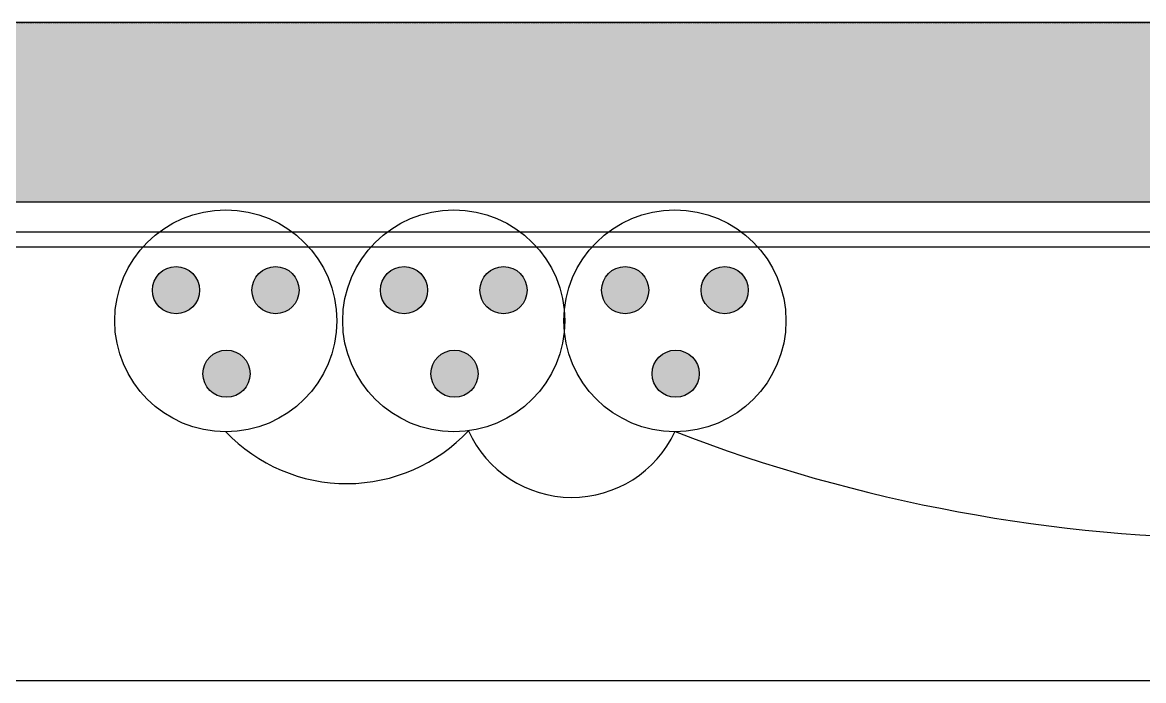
# Model space of a CAD drawing. Header units: millimetres. Extents: x 71819 to 78266, y 23672 to 38445.
# Drawn here: x 74066.4 to 74253.6, y 33125.9 to 33235.9 of the extents above; entities that cross this region are included whole.
import ezdxf

# ---------------------------------------------------------------- set-up
doc = ezdxf.new("R2010")
doc.units = ezdxf.units.MM
doc.linetypes.add('DASHED2', pattern=[0.375, 0.25, -0.125])
for name, color, linetype in [('Plan Archi', 8, 'Continuous'), ('prise', 1, 'Continuous'), ('PRISES DE COURANT', 5, 'Continuous')]:
    doc.layers.add(name, color=color, linetype=linetype)

# ---------------------------------------------------------------- blocks, each defined once
blk = doc.blocks.new('Prise de courant normale')
at = {"layer": 'prise', "linetype": 'Continuous'}
for points in [[(-122.5, 51.1, 1), (-43.6, 51.1, 1)], [(43.6, 51.1, 1), (122.5, 51.1, 1)], [(-38.3, -88.5, 1), (40.6, -88.5, 1)]]:
    blk.add_hatch(color=5, dxfattribs=at).paths.add_polyline_path(points, flags=0)
at = {"layer": 'prise', "color": 1, "linetype": 'Continuous'}
blk.add_circle((0, 0), 185.4, dxfattribs=at)
at = {"layer": 'prise', "color": 5, "linetype": 'Continuous'}
for centre in [(-83.1, 51.1), (83.1, 51.1), (1.2, -88.5)]:
    blk.add_circle(centre, 39.4, dxfattribs=at)

msp = doc.modelspace()

# ---------------------------------------------------------------- hatches: boundary and pattern name
at = {"layer": 'Plan Archi'}
h = msp.add_hatch(color=256, dxfattribs=at)
h.dxf.hatch_style = 1
h.paths.add_polyline_path([(74621.71, 33235.93), (73927.05, 33235.93), (73927.05, 33205.93), (74621.71, 33205.93)])

# ---------------------------------------------------------------- linework, layer by layer
at = {"layer": 'Plan Archi', "linetype": 'DASHED2'}
msp.add_line((73897.05, 33235.93), (74888.71, 33235.93), dxfattribs=at)
at = {"layer": 'Plan Archi'}
for p, q in [((74621.71, 33235.93), (73927.05, 33235.93)), ((73927.05, 33205.93), (74621.71, 33205.93)), ((73927.05, 33205.93), (74612.63, 33205.93)), ((73947.05, 33205.93), (74592.63, 33205.93)), ((73932.05, 33200.93), (74607.63, 33200.93)), ((73947.05, 33200.93), (74592.63, 33200.93)), ((73932.05, 33198.43), (74607.63, 33198.43)), ((73927.05, 33125.93), (74612.63, 33125.93))]:
    msp.add_line(p, q, dxfattribs=at)
at = {"layer": 'PRISES DE COURANT', "color": 6}
for centre, radius, start, end in [((74120.51, 33186.66), 27.81, 223.496, 316.9582), ((74271.23, 33416.17), 266.49, 248.9105, 291.0895)]:
    msp.add_arc(centre, radius, start, end, dxfattribs=at)
at = {"layer": 'PRISES DE COURANT', "color": 6, "linetype": 'ByBlock'}
msp.add_arc((74158.12, 33175.54), 18.99, 204.4517, 335.0153, dxfattribs=at)

# ---------------------------------------------------------------- block references
at = {"layer": 'PRISES DE COURANT', "xscale": 0.1, "yscale": 0.1, "zscale": 0.1}
for p in [(74100.33, 33186.06), (74138.4, 33186.06), (74175.33, 33186.06)]:
    msp.add_blockref('Prise de courant normale', p, dxfattribs=at)

doc.saveas('drawing.dxf')
